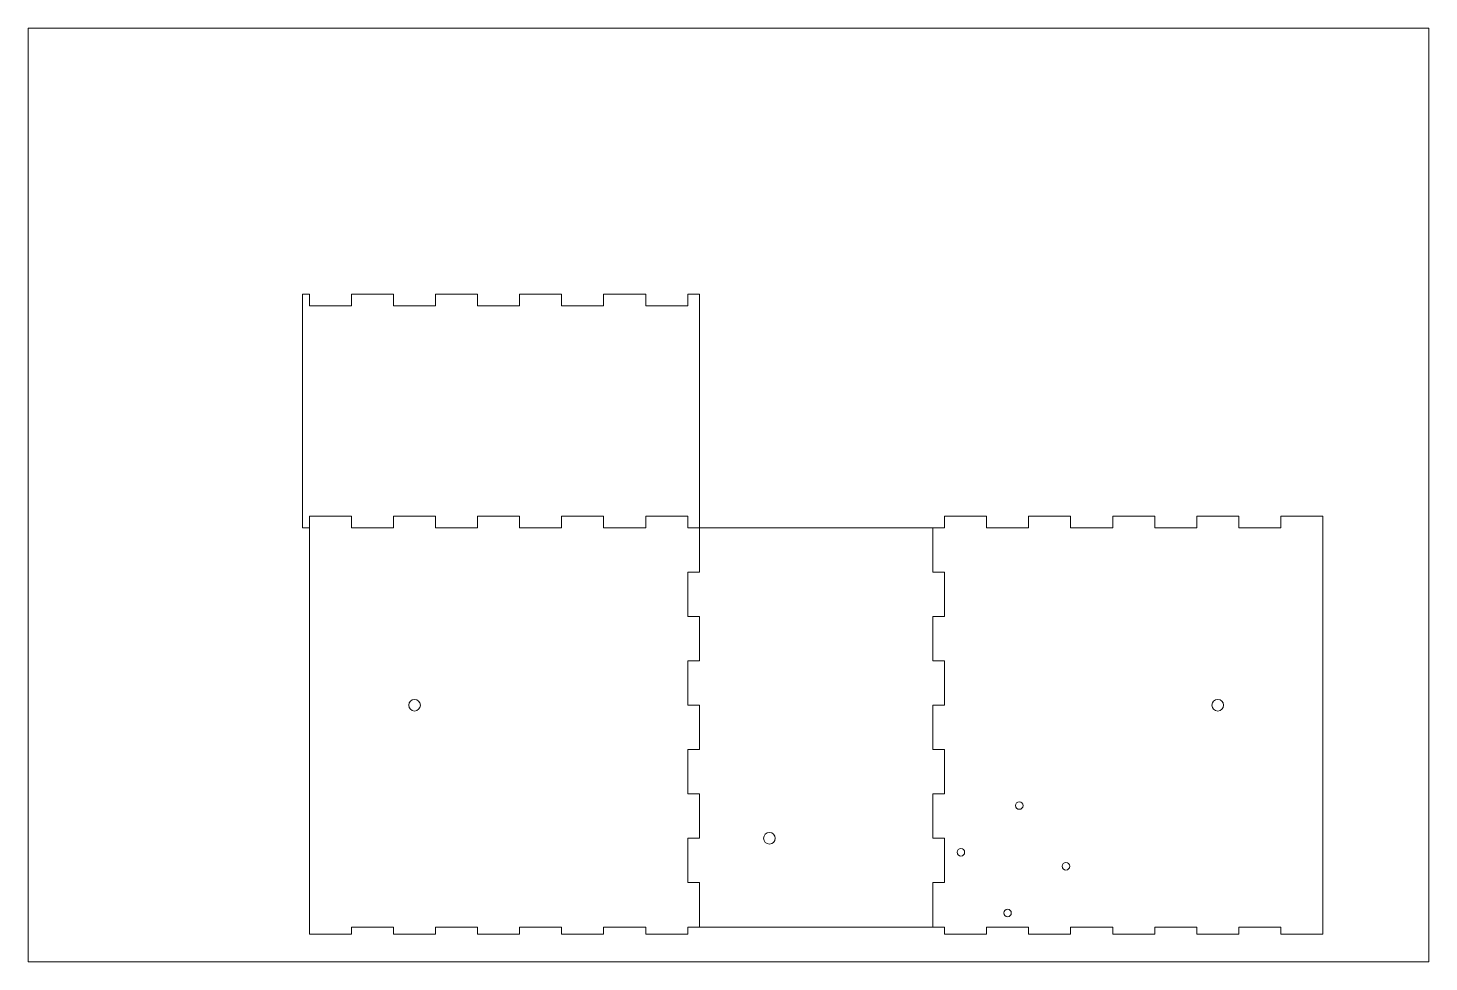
# Model space of a CAD drawing. Header units: millimetres. Extents: x 0 to 600, y 0 to 400.
import ezdxf

# ---------------------------------------------------------------- set-up
doc = ezdxf.new("R2010")
doc.units = ezdxf.units.MM
doc.layers.get('0').update_dxf_attribs({"lineweight": 0})

msp = doc.modelspace()

# ---------------------------------------------------------------- linework, layer by layer
for p, q in [((600, 400), (0, 400)), ((0, 400), (0, 0)), ((600, 0), (600, 400)), ((120.53, 285.98), (117.53, 285.98)), ((117.53, 285.98), (117.53, 185.98)), ((120.53, 280.98), (120.53, 285.98)), ((156.53, 285.98), (138.53, 285.98)), ((138.53, 285.98), (138.53, 280.98)), ((156.53, 280.98), (156.53, 285.98)), ((192.53, 285.98), (174.53, 285.98)), ((174.53, 285.98), (174.53, 280.98)), ((192.53, 280.98), (192.53, 285.98)), ((228.53, 285.98), (210.53, 285.98)), ((210.53, 285.98), (210.53, 280.98)), ((228.53, 280.98), (228.53, 285.98)), ((264.53, 285.98), (246.53, 285.98)), ((246.53, 285.98), (246.53, 280.98)), ((264.53, 280.98), (264.53, 285.98)), ((287.53, 285.98), (282.53, 285.98)), ((282.53, 285.98), (282.53, 280.98)), ((287.53, 185.98), (287.53, 285.98)), ((138.53, 280.98), (120.53, 280.98)), ((174.53, 280.98), (156.53, 280.98)), ((210.53, 280.98), (192.53, 280.98)), ((246.53, 280.98), (228.53, 280.98)), ((282.53, 280.98), (264.53, 280.98)), ((120.53, 185.98), (120.53, 190.98)), ((120.53, 190.98), (138.53, 190.98)), ((138.53, 190.98), (120.53, 190.98)), ((120.53, 190.98), (120.53, 11.98)), ((138.53, 190.98), (138.53, 185.98)), ((138.53, 185.98), (138.53, 190.98)), ((156.53, 185.98), (156.53, 190.98)), ((156.53, 190.98), (174.53, 190.98)), ((174.53, 190.98), (156.53, 190.98)), ((156.53, 190.98), (156.53, 185.98)), ((174.53, 190.98), (174.53, 185.98)), ((174.53, 185.98), (174.53, 190.98)), ((192.53, 185.98), (192.53, 190.98)), ((192.53, 190.98), (210.53, 190.98)), ((210.53, 190.98), (192.53, 190.98)), ((192.53, 190.98), (192.53, 185.98)), ((210.53, 190.98), (210.53, 185.98)), ((210.53, 185.98), (210.53, 190.98)), ((228.53, 185.98), (228.53, 190.98)), ((228.53, 190.98), (246.53, 190.98)), ((246.53, 190.98), (228.53, 190.98)), ((228.53, 190.98), (228.53, 185.98)), ((246.53, 190.98), (246.53, 185.98)), ((246.53, 185.98), (246.53, 190.98)), ((264.53, 185.98), (264.53, 190.98)), ((264.53, 190.98), (282.53, 190.98)), ((282.53, 190.98), (264.53, 190.98)), ((264.53, 190.98), (264.53, 185.98)), ((282.53, 190.98), (282.53, 185.98)), ((282.53, 185.98), (282.53, 190.98)), ((392.53, 185.98), (392.53, 190.98)), ((392.53, 190.98), (410.53, 190.98)), ((410.53, 190.98), (410.53, 185.98)), ((428.53, 185.98), (428.53, 190.98)), ((428.53, 190.98), (446.53, 190.98)), ((446.53, 190.98), (446.53, 185.98)), ((464.53, 185.98), (464.53, 190.98)), ((464.53, 190.98), (482.53, 190.98)), ((482.53, 190.98), (482.53, 185.98)), ((500.53, 185.98), (500.53, 190.98)), ((500.53, 190.98), (518.53, 190.98)), ((518.53, 190.98), (518.53, 185.98)), ((536.53, 185.98), (536.53, 190.98)), ((536.53, 190.98), (554.53, 190.98)), ((554.53, 190.98), (554.53, 11.98)), ((117.53, 185.98), (120.53, 185.98)), ((138.53, 185.98), (156.53, 185.98)), ((156.53, 185.98), (138.53, 185.98)), ((174.53, 185.98), (192.53, 185.98)), ((192.53, 185.98), (174.53, 185.98)), ((210.53, 185.98), (228.53, 185.98)), ((228.53, 185.98), (210.53, 185.98)), ((246.53, 185.98), (264.53, 185.98)), ((264.53, 185.98), (246.53, 185.98)), ((282.53, 185.98), (287.53, 185.98)), ((287.53, 185.98), (282.53, 185.98)), ((387.53, 185.98), (287.53, 185.98)), ((287.53, 185.98), (287.53, 166.98)), ((287.53, 166.98), (287.53, 185.98)), ((387.53, 166.98), (387.53, 185.98)), ((387.53, 166.98), (387.53, 185.98)), ((387.53, 185.98), (392.53, 185.98)), ((410.53, 185.98), (428.53, 185.98)), ((446.53, 185.98), (464.53, 185.98)), ((482.53, 185.98), (500.53, 185.98)), ((518.53, 185.98), (536.53, 185.98)), ((287.53, 166.98), (282.53, 166.98)), ((282.53, 166.98), (282.53, 147.98)), ((282.53, 147.98), (282.53, 166.98)), ((282.53, 166.98), (287.53, 166.98)), ((392.53, 166.98), (387.53, 166.98)), ((392.53, 166.98), (387.53, 166.98)), ((392.53, 147.98), (392.53, 166.98)), ((392.53, 147.98), (392.53, 166.98)), ((282.53, 147.98), (287.53, 147.98)), ((287.53, 147.98), (282.53, 147.98)), ((287.53, 147.98), (287.53, 128.98)), ((287.53, 128.98), (287.53, 147.98)), ((387.53, 128.98), (387.53, 147.98)), ((387.53, 147.98), (392.53, 147.98)), ((387.53, 128.98), (387.53, 147.98)), ((387.53, 147.98), (392.53, 147.98)), ((287.53, 128.98), (282.53, 128.98)), ((282.53, 128.98), (282.53, 109.98)), ((282.53, 109.98), (282.53, 128.98)), ((282.53, 128.98), (287.53, 128.98)), ((392.53, 128.98), (387.53, 128.98)), ((392.53, 128.98), (387.53, 128.98)), ((392.53, 109.98), (392.53, 128.98)), ((392.53, 109.98), (392.53, 128.98)), ((282.53, 109.98), (287.53, 109.98)), ((287.53, 109.98), (282.53, 109.98)), ((287.53, 90.98), (287.53, 109.98)), ((287.53, 109.98), (287.53, 90.98)), ((387.53, 90.98), (387.53, 109.98)), ((387.53, 109.98), (392.53, 109.98)), ((387.53, 90.98), (387.53, 109.98)), ((387.53, 109.98), (392.53, 109.98)), ((282.53, 71.98), (282.53, 90.98)), ((282.53, 90.98), (287.53, 90.98)), ((287.53, 90.98), (282.53, 90.98)), ((282.53, 90.98), (282.53, 71.98)), ((392.53, 90.98), (387.53, 90.98)), ((392.53, 90.98), (387.53, 90.98)), ((392.53, 71.98), (392.53, 90.98)), ((392.53, 71.98), (392.53, 90.98)), ((287.53, 71.98), (282.53, 71.98)), ((282.53, 71.98), (287.53, 71.98)), ((287.53, 52.98), (287.53, 71.98)), ((287.53, 71.98), (287.53, 52.98)), ((387.53, 52.98), (387.53, 71.98)), ((387.53, 71.98), (392.53, 71.98)), ((387.53, 52.98), (387.53, 71.98)), ((387.53, 71.98), (392.53, 71.98)), ((282.53, 33.98), (282.53, 52.98)), ((282.53, 52.98), (287.53, 52.98)), ((287.53, 52.98), (282.53, 52.98)), ((282.53, 52.98), (282.53, 33.98)), ((392.53, 52.98), (387.53, 52.98)), ((392.53, 52.98), (387.53, 52.98)), ((392.53, 33.98), (392.53, 52.98)), ((392.53, 33.98), (392.53, 52.98)), ((287.53, 33.98), (282.53, 33.98)), ((282.53, 33.98), (287.53, 33.98)), ((287.53, 14.98), (287.53, 33.98)), ((287.53, 33.98), (287.53, 14.98)), ((387.53, 14.98), (387.53, 33.98)), ((387.53, 33.98), (392.53, 33.98)), ((387.53, 14.98), (387.53, 33.98)), ((387.53, 33.98), (392.53, 33.98)), ((138.53, 11.98), (138.53, 14.98)), ((138.53, 14.98), (156.53, 14.98)), ((156.53, 14.98), (156.53, 11.98)), ((174.53, 11.98), (174.53, 14.98)), ((174.53, 14.98), (192.53, 14.98)), ((192.53, 14.98), (192.53, 11.98)), ((210.53, 11.98), (210.53, 14.98)), ((210.53, 14.98), (228.53, 14.98)), ((228.53, 14.98), (228.53, 11.98)), ((246.53, 11.98), (246.53, 14.98)), ((246.53, 14.98), (264.53, 14.98)), ((264.53, 14.98), (264.53, 11.98)), ((282.53, 11.98), (282.53, 14.98)), ((282.53, 14.98), (287.53, 14.98)), ((287.53, 14.98), (387.53, 14.98)), ((392.53, 14.98), (387.53, 14.98)), ((392.53, 11.98), (392.53, 14.98)), ((428.53, 14.98), (410.53, 14.98)), ((410.53, 14.98), (410.53, 11.98)), ((428.53, 11.98), (428.53, 14.98)), ((464.53, 14.98), (446.53, 14.98)), ((446.53, 14.98), (446.53, 11.98)), ((464.53, 11.98), (464.53, 14.98)), ((500.53, 14.98), (482.53, 14.98)), ((482.53, 14.98), (482.53, 11.98)), ((500.53, 11.98), (500.53, 14.98)), ((536.53, 14.98), (518.53, 14.98)), ((518.53, 14.98), (518.53, 11.98)), ((536.53, 11.98), (536.53, 14.98)), ((120.53, 11.98), (138.53, 11.98)), ((156.53, 11.98), (174.53, 11.98)), ((192.53, 11.98), (210.53, 11.98)), ((228.53, 11.98), (246.53, 11.98)), ((264.53, 11.98), (282.53, 11.98)), ((410.53, 11.98), (392.53, 11.98)), ((446.53, 11.98), (428.53, 11.98)), ((482.53, 11.98), (464.53, 11.98)), ((518.53, 11.98), (500.53, 11.98)), ((554.53, 11.98), (536.53, 11.98)), ((0, 0), (600, 0))]:
    msp.add_line(p, q)
for centre, radius in [((165.53, 109.98), 2.5), ((509.53, 109.98), 2.5), ((424.53, 66.98), 1.6), ((317.53, 52.98), 2.5), ((399.53, 46.98), 1.6), ((444.53, 40.98), 1.6), ((419.53, 20.98), 1.6)]:
    msp.add_circle(centre, radius)

doc.saveas('drawing.dxf')
